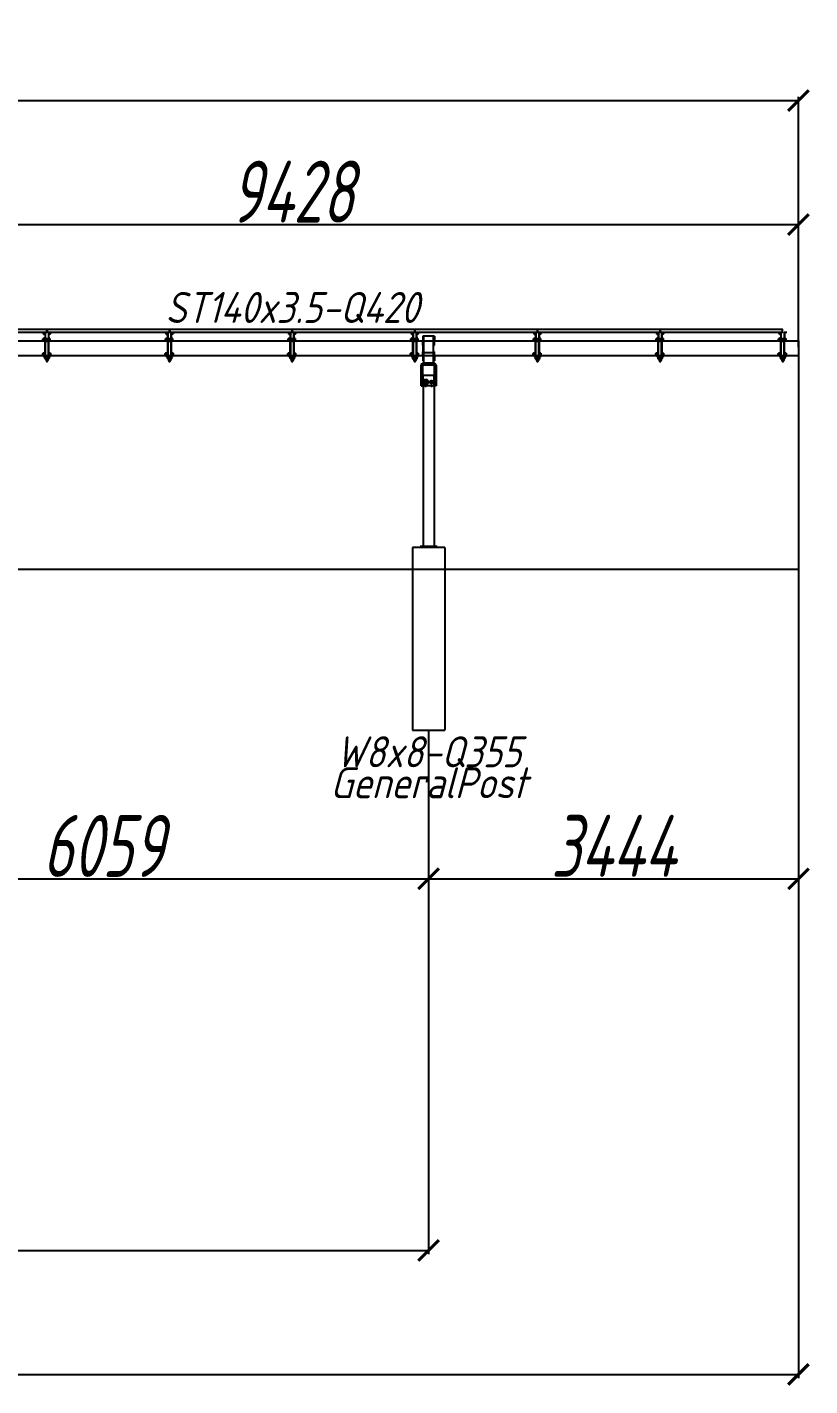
# Model space of a CAD drawing. Header units: millimetres. Extents: x -962 to 79815, y -55582 to 115780.
# Drawn here: x 58300 to 65589, y 96503 to 109156 of the extents above; entities that cross this region are included whole.
import ezdxf
from ezdxf.enums import TextEntityAlignment as Align

# ---------------------------------------------------------------- set-up
doc = ezdxf.new("R2010")
doc.units = ezdxf.units.MM
doc.linetypes.add('HIDDEN', pattern=[9.525, 6.35, -3.175])
doc.layers.add('01-Dimension', color=4, linetype='Continuous')
doc.layers.add('03-Text', color=3, linetype='Continuous')
doc.styles.add('GreenexSolar', font='gbeitc.shx', dxfattribs={"width": 0.8, "height": 576.977143})
doc.dimstyles.new('GreenexSolar', dxfattribs={"dimtxt": 3, "dimasz": 1, "dimexe": 0.18, "dimexo": 0.0625, "dimgap": 0.09, "dimtad": 1, "dimtih": 1, "dimtoh": 1, "dimdec": 0, "dimzin": 0, "dimdsep": 46, "dimtxsty": 'GreenexSolar', "dimblk": 'ARCHTICK', "dimcen": 0.09, "dimclrd": 4, "dimclre": 4, "dimclrt": 3, "dimadec": 0, "dimazin": 0, "dimtfac": 1, "dimtdec": 4, "dimtofl": 0, "dimtmove": 0, "dimatfit": 3, "dimfxl": 1, "dimtolj": 1, "dimtzin": 0, "dimarcsym": 0})

# ---------------------------------------------------------------- blocks, each defined once
blk = doc.blocks.new('*U323')
at = {"color": 7, "linetype": 'Continuous', "lineweight": 25}
for p, q in [((-39, 150), (-39, 148)), ((-16, 150), (-39, 150)), ((-16, 148), (-39, 148)), ((-35, 147), (-35, 148)), ((-19, 147), (-35, 147)), ((-35, 144), (-35, 139)), ((-35, 144), (-34, 144)), ((-34, 139), (-35, 139)), ((-34, 145), (-34, 147)), ((-34, 144), (-34, 145)), ((-34, 145), (-29, 145)), ((-34, 138), (-34, 138)), ((-21, 138), (-34, 138)), ((-31, 135), (-31, 138)), ((-31, 134), (-31, 135)), ((-23, 135), (-31, 135)), ((-31, 134), (-24, 134)), ((-30, 144), (-30, 139)), ((-27, 145), (-29, 145)), ((-27, 145), (-21, 145)), ((-23, 135), (-24, 134)), ((-23, 144), (-23, 139)), ((-23, 138), (-23, 135)), ((-21, 147), (-21, 145)), ((-21, 145), (-21, 144)), ((-21, 138), (-21, 138)), ((-20, 144), (-20, 139)), ((-19, 148), (-19, 147)), ((-16, 148), (-16, 150)), ((-15, 72), (-15, 148)), ((-13, 148), (-15, 148)), ((-13, 72), (-13, 148)), ((15, 148), (13, 148)), ((13, 148), (13, 72)), ((15, 148), (15, 72)), ((16, 150), (16, 148)), ((39, 150), (16, 150)), ((39, 148), (16, 148)), ((19, 148), (19, 147)), ((19, 147), (35, 147)), ((20, 144), (20, 139)), ((21, 147), (21, 145)), ((21, 145), (21, 144)), ((27, 145), (21, 145)), ((21, 138), (21, 138)), ((21, 138), (34, 138)), ((23, 144), (23, 139)), ((23, 138), (23, 135)), ((23, 135), (24, 134)), ((23, 135), (31, 135)), ((31, 134), (24, 134)), ((27, 145), (29, 145)), ((34, 145), (29, 145)), ((30, 144), (30, 139)), ((31, 135), (31, 138)), ((31, 134), (31, 135)), ((34, 145), (34, 147)), ((34, 144), (34, 145)), ((35, 144), (34, 144)), ((34, 139), (35, 139)), ((34, 138), (34, 138)), ((35, 147), (35, 148)), ((35, 144), (35, 139)), ((39, 148), (39, 150)), ((-34, 91), (-38, 91)), ((-38, 91), (-38, 90)), ((-38, 91), (-38, 79)), ((-38, 80), (-38, 90)), ((-38, 80), (-38, 79)), ((-38, 79), (-34, 79)), ((-34, 94), (-34, 94)), ((-34, 94), (-34, 78)), ((-34, 78), (-34, 76)), ((-34, 76), (-34, 76)), ((-24, 94), (-33, 94)), ((-24, 85), (-33, 85)), ((-24, 76), (-33, 76)), ((-23, 94), (-24, 94)), ((-24, 76), (-23, 76)), ((-20, 95), (-23, 95)), ((-23, 75), (-23, 95)), ((-23, 75), (-20, 75)), ((-18, 97), (-20, 97)), ((-20, 97), (-20, 97)), ((-20, 73), (-20, 97)), ((-20, 73), (-18, 73)), ((-16, 104), (-18, 104)), ((-18, 96), (-18, 104)), ((-18, 97), (-18, 97)), ((-18, 73), (-18, 97)), ((-16, 96), (-18, 96)), ((-18, 80), (-18, 96)), ((-16, 80), (-18, 80)), ((-18, 70), (-18, 80)), ((-16, 70), (-18, 70)), ((-18, -70), (-18, 70)), ((-16, 96), (-16, 104)), ((-16, 80), (-16, 96)), ((-15, 91), (-16, 91)), ((-16, 70), (-16, 80)), ((-16, 79), (-15, 79)), ((-15, 72), (-13, 72)), ((-14, 65), (-14, 67)), ((14, 67), (-14, 67)), ((-14, -72), (-14, 65)), ((14, 65), (-14, 65)), ((13, 91), (-13, 91)), ((-13, 79), (13, 79)), ((-12, 71), (-12, 70)), ((12, 71), (-12, 71)), ((12, 70), (-12, 70)), ((-11, 74), (-11, 79)), ((-9, 74), (-11, 74)), ((-9, 74), (-9, 79)), ((-9, 74), (-9, 79)), ((-9, 74), (-8, 73)), ((-9, 74), (-9, 74)), ((0, 74), (-9, 74)), ((-9, 73), (-9, 71)), ((-9, 73), (9, 73)), ((-6, 70), (-6, 67)), ((0, 74), (0, 79)), ((9, 74), (0, 74)), ((6, 67), (6, 70)), ((8, 73), (9, 74)), ((9, 79), (9, 74)), ((9, 74), (9, 79)), ((9, 74), (11, 74)), ((9, 74), (9, 74)), ((9, 73), (9, 71)), ((11, 79), (11, 74)), ((12, 70), (12, 71)), ((13, 72), (15, 72)), ((14, 65), (14, 67)), ((14, -72), (14, 65)), ((16, 91), (15, 91)), ((15, 79), (16, 79)), ((16, 104), (18, 104)), ((16, 104), (16, 96)), ((16, 96), (18, 96)), ((16, 96), (16, 80)), ((16, 80), (18, 80)), ((16, 80), (16, 70)), ((16, 70), (18, 70)), ((18, 104), (18, 96)), ((20, 97), (18, 97)), ((18, 96), (18, 80)), ((18, 80), (18, 70)), ((18, 73), (20, 73)), ((18, -70), (18, 70)), ((20, 97), (20, 97)), ((20, 73), (20, 97)), ((21, 94), (20, 93)), ((20, 77), (21, 76)), ((21, 85), (21, 94)), ((21, 94), (27, 94)), ((21, 85), (27, 85)), ((21, 76), (21, 85)), ((21, 76), (27, 76)), ((27, 94), (28, 89)), ((28, 89), (27, 85)), ((27, 85), (28, 80)), ((28, 80), (27, 76)), ((28, 94), (28, 89)), ((28, 89), (28, 80)), ((28, 80), (28, 76)), ((-37, -47), (-40, -47)), ((-40, -47), (-40, -48)), ((-40, -47), (-40, -59)), ((-40, -58), (-40, -48)), ((-40, -58), (-40, -59)), ((-40, -59), (-37, -59)), ((-36, -44), (-37, -44)), ((-37, -44), (-37, -53)), ((-37, -53), (-37, -62)), ((-37, -62), (-36, -62)), ((-36, -44), (-35, -44)), ((-36, -62), (-36, -62)), ((-27, -44), (-35, -44)), ((-27, -44), (-35, -44)), ((-27, -53), (-35, -53)), ((-27, -62), (-35, -62)), ((-34, -70), (-34, -73)), ((-34, -70), (-24, -70)), ((-34, -73), (-24, -73)), ((-27, -44), (-26, -44)), ((-23, -43), (-26, -43)), ((-26, -63), (-26, -43)), ((-26, -44), (-26, -44)), ((-26, -62), (-26, -62)), ((-26, -62), (-26, -62)), ((-26, -63), (-23, -63)), ((-24, -73), (-24, -70)), ((-22, -41), (-23, -41)), ((-23, -65), (-23, -41)), ((-23, -65), (-22, -65)), ((-22, -40), (-22, -35)), ((-22, -35), (-19, -35)), ((-19, -40), (-22, -40)), ((-22, -40), (-22, -90)), ((-22, -90), (-19, -90)), ((-19, -35), (-19, -40)), ((-19, -40), (-19, -90)), ((-18, -47), (-19, -47)), ((-19, -59), (-18, -59)), ((-17, -92), (-17, -95)), ((-17, -92), (17, -92)), ((-17, -95), (17, -95)), ((14, -72), (-14, -72)), ((-12, -97), (-12, -100)), ((12, -97), (-12, -97)), ((12, -100), (-12, -100)), ((-10, -100), (-10, -103)), ((10, -103), (-10, -103)), ((-9, -103), (-9, -103)), ((-9, -103), (-9, -103)), ((-9, -104), (-9, -112)), ((-9, -104), (-9, -112)), ((-9, -113), (-9, -114)), ((-9, -113), (-9, -113)), ((-9, -114), (0, -114)), ((-6, -72), (-6, -92)), ((-6, -95), (-6, -97)), ((-6, -114), (-6, -121)), ((-6, -121), (-5, -122)), ((-6, -121), (6, -121)), ((5, -122), (-5, -122)), ((0, -104), (0, -112)), ((0, -114), (9, -114)), ((5, -122), (6, -121)), ((6, -92), (6, -72)), ((6, -97), (6, -95)), ((6, -121), (6, -114)), ((9, -103), (9, -103)), ((9, -103), (9, -103)), ((9, -104), (9, -112)), ((9, -104), (9, -104)), ((9, -104), (9, -112)), ((9, -112), (9, -113)), ((9, -114), (9, -113)), ((9, -113), (9, -113)), ((10, -103), (10, -100)), ((12, -100), (12, -97)), ((17, -95), (17, -92)), ((19, -47), (18, -47)), ((18, -59), (19, -59)), ((19, -40), (19, -35)), ((19, -35), (22, -35)), ((22, -40), (19, -40)), ((19, -90), (19, -40)), ((19, -90), (22, -90)), ((22, -35), (22, -40)), ((22, -90), (22, -40)), ((24, -41), (22, -41)), ((22, -65), (24, -65)), ((24, -65), (24, -41)), ((25, -44), (24, -45)), ((24, -61), (25, -62)), ((24, -73), (24, -70)), ((24, -70), (34, -70)), ((24, -73), (34, -73)), ((25, -44), (31, -44)), ((25, -53), (25, -44)), ((25, -44), (31, -44)), ((25, -44), (25, -44)), ((25, -53), (31, -53)), ((25, -62), (25, -53)), ((25, -62), (31, -62)), ((31, -44), (32, -49)), ((32, -44), (31, -44)), ((31, -44), (32, -44)), ((32, -49), (31, -53)), ((31, -62), (32, -62)), ((32, -44), (32, -49)), ((32, -44), (32, -44)), ((32, -49), (32, -58)), ((32, -58), (32, -62)), ((34, -70), (34, -73))]:
    blk.add_line(p, q, dxfattribs=at)
at = {"color": 7, "linetype": 'Continuous', "lineweight": 25, "flags": 128}
for points in [[(-27, 147), (-28, 146), (-28, 145), (-29, 145)], [(-27, 145), (-27, 145), (-27, 146), (-26, 147)], [(27, 145), (27, 145), (27, 146), (26, 147)], [(27, 147), (28, 146), (28, 145), (29, 145)]]:
    blk.add_lwpolyline(points, dxfattribs=at)
at = {"color": 7, "linetype": 'Continuous', "lineweight": 25}
for centre, radius, start, end in [((-16, 148), 2.5, 0, 90), ((-16, 148), 1, 0, 90), ((16, 148), 2.5, 90, 180), ((16, 148), 1, 90, 180), ((-12, 72), 2.5, 180, 270), ((-12, 72), 1, 180, 270), ((-9, 74), 2.5, 180, 270), ((-9, 74), 0.5, 180, 270), ((9, 74), 2.5, 270, 0), ((9, 74), 0.5, 270, 0), ((12, 72), 1, 270, 0), ((12, 72), 2.5, 270, 0), ((-24, -75), 5, 66.4218, 90), ((-24, -75), 2, 0, 90), ((-17, -90), 5, 180, 270), ((-17, -90), 2, 180, 270), ((17, -90), 2, 270, 0), ((17, -90), 5, 270, 0), ((24, -75), 5, 90, 113.5782), ((24, -75), 2, 90, 180)]:
    blk.add_arc(centre, radius, start, end, dxfattribs=at)
for centre, major_axis, ratio, start_param, end_param in [((-14, 70), (0, 4.87), 0.780501, 1.570796, 3.141593), ((-14, 70), (0, 3.09), 0.646833, 1.570796, 3.141593), ((14, 70), (0, 3.09), 0.646833, 3.141593, 4.712389), ((14, 70), (0, 4.87), 0.780501, 3.141593, 4.712389), ((-14, -70), (3.8, 0), 0.692855, 3.141593, 4.712389), ((14, -70), (3.8, 0), 0.692855, 4.712389, 6.283185)]:
    blk.add_ellipse(centre, major_axis=major_axis, ratio=ratio, start_param=start_param, end_param=end_param, dxfattribs=at)
for points, knots in [([(-30, 144), (-30, 144), (-31, 145), (-33, 145), (-34, 144), (-35, 144)], [0, 0, 0, 0, 0.264964, 0.53545, 1, 1, 1, 1]), ([(-35, 139), (-34, 139), (-34, 138), (-32, 138), (-31, 139), (-30, 139)], [0, 0, 0, 0, 0.264802, 0.535451, 1, 1, 1, 1]), ([(-23, 144), (-23, 144), (-24, 145), (-27, 145), (-29, 144), (-30, 144)], [0, 0, 0, 0, 0.1319, 0.636262, 1, 1, 1, 1]), ([(-30, 139), (-29, 139), (-27, 138), (-24, 138), (-23, 139), (-23, 139)], [0, 0, 0, 0, 0.363738, 0.8681, 1, 1, 1, 1]), ([(-20, 144), (-20, 144), (-21, 145), (-22, 145), (-22, 144), (-23, 144)], [0, 0, 0, 0, 0.264872, 0.535502, 1, 1, 1, 1]), ([(-23, 139), (-22, 139), (-22, 138), (-21, 138), (-21, 139), (-20, 139)], [0, 0, 0, 0, 0.264872, 0.535487, 1, 1, 1, 1]), ([(20, 144), (20, 144), (21, 145), (22, 145), (22, 144), (23, 144)], [0, 0, 0, 0, 0.264872, 0.535502, 1, 1, 1, 1]), ([(23, 139), (22, 139), (22, 138), (21, 138), (21, 139), (20, 139)], [0, 0, 0, 0, 0.264872, 0.535487, 1, 1, 1, 1]), ([(23, 144), (23, 144), (24, 145), (27, 145), (29, 144), (30, 144)], [0, 0, 0, 0, 0.1319, 0.636262, 1, 1, 1, 1]), ([(30, 139), (29, 139), (27, 138), (24, 138), (23, 139), (23, 139)], [0, 0, 0, 0, 0.363738, 0.8681, 1, 1, 1, 1]), ([(30, 144), (30, 144), (31, 145), (33, 145), (34, 144), (35, 144)], [0, 0, 0, 0, 0.264964, 0.53545, 1, 1, 1, 1]), ([(35, 139), (34, 139), (34, 138), (32, 138), (31, 139), (30, 139)], [0, 0, 0, 0, 0.264802, 0.535451, 1, 1, 1, 1]), ([(-33, 85), (-33, 85), (-34, 87), (-34, 88), (-34, 91), (-33, 93), (-33, 94)], [0, 0, 0, 0, 0.131004, 0.38054, 0.636178, 1, 1, 1, 1]), ([(-33, 94), (-33, 94), (-34, 94), (-34, 94), (-34, 94)], [0, 0, 0, 0, 0.529255, 1, 1, 1, 1]), ([(-33, 76), (-33, 77), (-34, 78), (-34, 81), (-34, 83), (-33, 84), (-33, 85)], [0, 0, 0, 0, 0.264605, 0.534949, 0.765344, 1, 1, 1, 1]), ([(-34, 76), (-34, 76), (-34, 76), (-34, 76), (-33, 76), (-33, 76)], [0, 0, 0, 0, 0.069976, 0.530727, 1, 1, 1, 1]), ([(-24, 94), (-24, 93), (-24, 91), (-24, 88), (-24, 87), (-24, 85), (-24, 85)], [0, 0, 0, 0, 0.363821, 0.613049, 0.868997, 1, 1, 1, 1]), ([(-24, 94), (-24, 94), (-24, 94), (-24, 94), (-24, 94), (-24, 94)], [0, 0, 0, 0, 0.069976, 0.530727, 1, 1, 1, 1]), ([(-24, 85), (-24, 84), (-24, 83), (-24, 80), (-24, 78), (-24, 77), (-24, 76)], [0, 0, 0, 0, 0.264605, 0.534949, 0.765344, 1, 1, 1, 1]), ([(-24, 76), (-24, 76), (-24, 76), (-24, 76), (-24, 76)], [0, 0, 0, 0, 0.5292553, 1, 1, 1, 1]), ([(28, 94), (28, 94), (28, 94), (27, 94), (27, 94)], [0, 0, 0, 0, 0.746933, 1, 1, 1, 1]), ([(27, 76), (27, 76), (28, 76), (28, 76), (28, 76)], [0, 0, 0, 0, 0.253067, 1, 1, 1, 1]), ([(-35, -53), (-36, -52), (-36, -51), (-36, -48), (-36, -46), (-36, -45), (-35, -44)], [0, 0, 0, 0, 0.264605, 0.534949, 0.765344, 1, 1, 1, 1]), ([(-35, -44), (-36, -44), (-36, -44), (-36, -44), (-36, -44), (-36, -44)], [0, 0, 0, 0, 0.2511123, 0.7294317, 1, 1, 1, 1]), ([(-35, -62), (-36, -61), (-36, -60), (-36, -57), (-36, -55), (-36, -54), (-35, -53)], [0, 0, 0, 0, 0.264605, 0.534949, 0.765344, 1, 1, 1, 1]), ([(-36, -62), (-36, -62), (-36, -62), (-36, -62), (-36, -62), (-35, -62)], [0, 0, 0, 0, 0.19146, 0.726267, 1, 1, 1, 1]), ([(-27, -44), (-26, -45), (-26, -47), (-26, -49), (-26, -51), (-27, -53), (-27, -53)], [0, 0, 0, 0, 0.264605, 0.534949, 0.765344, 1, 1, 1, 1]), ([(-26, -44), (-26, -44), (-26, -44), (-26, -44), (-27, -44), (-27, -44)], [0, 0, 0, 0, 0.258252, 0.74888, 1, 1, 1, 1]), ([(-27, -53), (-26, -54), (-26, -56), (-26, -58), (-26, -60), (-27, -61), (-27, -62)], [0, 0, 0, 0, 0.264605, 0.534949, 0.765344, 1, 1, 1, 1]), ([(-27, -62), (-27, -62), (-26, -62), (-26, -62), (-26, -62), (-26, -62)], [0, 0, 0, 0, 0.273726, 0.795121, 1, 1, 1, 1]), ([(-9, -104), (-8, -103), (-7, -103), (-4, -103), (-2, -103), (-1, -104), (0, -104)], [0, 0, 0, 0, 0.264605, 0.534949, 0.765344, 1, 1, 1, 1]), ([(-9, -103), (-9, -103), (-9, -103), (-9, -103), (-9, -104), (-9, -104)], [0, 0, 0, 0, 0.226291, 0.738059, 1, 1, 1, 1]), ([(-9, -104), (-9, -103), (-9, -103), (-9, -103), (-9, -103)], [0, 0, 0, 0, 0.578358, 1, 1, 1, 1]), ([(0, -112), (-1, -113), (-2, -113), (-5, -113), (-7, -113), (-8, -113), (-9, -112)], [0, 0, 0, 0, 0.264605, 0.534949, 0.765344, 1, 1, 1, 1]), ([(-9, -112), (-9, -113), (-9, -113), (-9, -113), (-9, -113), (-9, -113)], [0, 0, 0, 0, 0.261933, 0.760864, 1, 1, 1, 1]), ([(-9, -113), (-9, -113), (-9, -113), (-9, -113), (-9, -112)], [0, 0, 0, 0, 0.487354, 1, 1, 1, 1]), ([(0, -104), (1, -103), (2, -103), (5, -103), (7, -103), (8, -104), (9, -104)], [0, 0, 0, 0, 0.264605, 0.534949, 0.765344, 1, 1, 1, 1]), ([(9, -112), (8, -113), (7, -113), (4, -113), (2, -113), (1, -113), (0, -112)], [0, 0, 0, 0, 0.264605, 0.534949, 0.765344, 1, 1, 1, 1]), ([(9, -104), (9, -104), (9, -103), (9, -103), (9, -103), (9, -103)], [0, 0, 0, 0, 0.261933, 0.760864, 1, 1, 1, 1]), ([(9, -104), (9, -103), (9, -103), (9, -103), (9, -103)], [0, 0, 0, 0, 0.578358, 1, 1, 1, 1]), ([(9, -113), (9, -113), (9, -113), (9, -113), (9, -113), (9, -112)], [0, 0, 0, 0, 0.226291, 0.738059, 1, 1, 1, 1]), ([(9, -113), (9, -113), (9, -113), (9, -113), (9, -112)], [0, 0, 0, 0, 0.487354, 1, 1, 1, 1]), ([(31, -53), (32, -54), (32, -55), (32, -57), (32, -58)], [0, 0, 0, 0, 0.2530667, 1, 1, 1, 1]), ([(32, -58), (32, -59), (32, -61), (31, -62), (31, -62)], [0, 0, 0, 0, 0.973005, 1, 1, 1, 1])]:
    blk.add_open_spline(points, degree=3, knots=knots, dxfattribs=at)
blk = doc.blocks.new('*U324')
at = {"color": 7, "linetype": 'Continuous', "lineweight": 25}
for p, q in [((-39, 150), (-39, 148)), ((-16, 150), (-39, 150)), ((-16, 148), (-39, 148)), ((-35, 147), (-35, 148)), ((-19, 147), (-35, 147)), ((-35, 144), (-35, 139)), ((-35, 144), (-34, 144)), ((-34, 139), (-35, 139)), ((-34, 145), (-34, 147)), ((-34, 144), (-34, 145)), ((-34, 145), (-29, 145)), ((-34, 138), (-34, 138)), ((-21, 138), (-34, 138)), ((-31, 135), (-31, 138)), ((-31, 134), (-31, 135)), ((-23, 135), (-31, 135)), ((-31, 134), (-24, 134)), ((-30, 144), (-30, 139)), ((-27, 145), (-29, 145)), ((-27, 145), (-21, 145)), ((-23, 135), (-24, 134)), ((-23, 144), (-23, 139)), ((-23, 138), (-23, 135)), ((-21, 147), (-21, 145)), ((-21, 145), (-21, 144)), ((-21, 138), (-21, 138)), ((-20, 144), (-20, 139)), ((-19, 148), (-19, 147)), ((-16, 148), (-16, 150)), ((-15, 72), (-15, 148)), ((-13, 148), (-15, 148)), ((-13, 72), (-13, 148)), ((15, 148), (13, 148)), ((13, 148), (13, 72)), ((15, 148), (15, 72)), ((16, 150), (16, 148)), ((39, 150), (16, 150)), ((39, 148), (16, 148)), ((39, 148), (39, 150)), ((-34, 91), (-38, 91)), ((-38, 91), (-38, 90)), ((-38, 91), (-38, 79)), ((-38, 80), (-38, 90)), ((-38, 80), (-38, 79)), ((-38, 79), (-34, 79)), ((-34, 94), (-34, 94)), ((-34, 94), (-34, 78)), ((-34, 78), (-34, 76)), ((-34, 76), (-34, 76)), ((-24, 94), (-33, 94)), ((-24, 85), (-33, 85)), ((-24, 76), (-33, 76)), ((-23, 94), (-24, 94)), ((-24, 76), (-23, 76)), ((-20, 95), (-23, 95)), ((-23, 75), (-23, 95)), ((-23, 75), (-20, 75)), ((-18, 97), (-20, 97)), ((-20, 97), (-20, 97)), ((-20, 73), (-20, 97)), ((-20, 73), (-18, 73)), ((-16, 104), (-18, 104)), ((-18, 96), (-18, 104)), ((-18, 97), (-18, 97)), ((-18, 73), (-18, 97)), ((-16, 96), (-18, 96)), ((-18, 80), (-18, 96)), ((-16, 80), (-18, 80)), ((-18, 70), (-18, 80)), ((-16, 70), (-18, 70)), ((-18, -70), (-18, 70)), ((-16, 96), (-16, 104)), ((-16, 80), (-16, 96)), ((-15, 91), (-16, 91)), ((-16, 70), (-16, 80)), ((-16, 79), (-15, 79)), ((-15, 72), (-13, 72)), ((-14, 65), (-14, 67)), ((14, 67), (-14, 67)), ((-14, -72), (-14, 65)), ((14, 65), (-14, 65)), ((13, 91), (-13, 91)), ((-13, 79), (13, 79)), ((-12, 71), (-12, 70)), ((12, 71), (-12, 71)), ((12, 70), (-12, 70)), ((-11, 74), (-11, 79)), ((-9, 74), (-11, 74)), ((-9, 74), (-9, 79)), ((-9, 74), (-9, 79)), ((-9, 74), (-8, 73)), ((-9, 74), (-9, 74)), ((0, 74), (-9, 74)), ((-9, 73), (-9, 71)), ((-9, 73), (9, 73)), ((-6, 70), (-6, 67)), ((0, 74), (0, 79)), ((9, 74), (0, 74)), ((6, 67), (6, 70)), ((8, 73), (9, 74)), ((9, 79), (9, 74)), ((9, 74), (9, 79)), ((9, 74), (11, 74)), ((9, 74), (9, 74)), ((9, 73), (9, 71)), ((11, 79), (11, 74)), ((12, 70), (12, 71)), ((13, 72), (15, 72)), ((14, 65), (14, 67)), ((14, -72), (14, 65)), ((16, 91), (15, 91)), ((15, 79), (16, 79)), ((16, 104), (18, 104)), ((16, 104), (16, 96)), ((16, 96), (18, 96)), ((16, 96), (16, 80)), ((16, 80), (18, 80)), ((16, 80), (16, 70)), ((16, 70), (18, 70)), ((18, 104), (18, 96)), ((20, 97), (18, 97)), ((18, 96), (18, 80)), ((18, 80), (18, 70)), ((18, 73), (20, 73)), ((18, -70), (18, 70)), ((20, 97), (20, 97)), ((20, 73), (20, 97)), ((21, 94), (20, 93)), ((20, 77), (21, 76)), ((21, 85), (21, 94)), ((21, 94), (27, 94)), ((21, 85), (27, 85)), ((21, 76), (21, 85)), ((21, 76), (27, 76)), ((27, 94), (28, 89)), ((28, 89), (27, 85)), ((27, 85), (28, 80)), ((28, 80), (27, 76)), ((28, 94), (28, 89)), ((28, 89), (28, 80)), ((28, 80), (28, 76)), ((-40, -47), (-41, -48)), ((-41, -58), (-41, -48)), ((-41, -58), (-40, -59)), ((-37, -47), (-40, -47)), ((-40, -47), (-40, -59)), ((-40, -59), (-37, -59)), ((-36, -44), (-37, -44)), ((-37, -44), (-37, -53)), ((-37, -53), (-37, -62)), ((-37, -62), (-36, -62)), ((-36, -44), (-35, -44)), ((-36, -62), (-36, -62)), ((-27, -44), (-35, -44)), ((-27, -44), (-35, -44)), ((-27, -53), (-35, -53)), ((-27, -62), (-35, -62)), ((-34, -70), (-34, -73)), ((-34, -70), (-24, -70)), ((-34, -73), (-24, -73)), ((-27, -44), (-26, -44)), ((-23, -43), (-26, -43)), ((-26, -63), (-26, -43)), ((-26, -44), (-26, -44)), ((-26, -62), (-26, -62)), ((-26, -62), (-26, -62)), ((-26, -63), (-23, -63)), ((-24, -73), (-24, -70)), ((-22, -41), (-23, -41)), ((-23, -65), (-23, -41)), ((-23, -65), (-22, -65)), ((-22, -40), (-22, -35)), ((-22, -35), (-19, -35)), ((-19, -40), (-22, -40)), ((-22, -40), (-22, -90)), ((-22, -90), (-19, -90)), ((-19, -35), (-19, -40)), ((-19, -40), (-19, -90)), ((-18, -47), (-19, -47)), ((-19, -59), (-18, -59)), ((-17, -92), (-17, -95)), ((-17, -92), (17, -92)), ((-17, -95), (17, -95)), ((14, -72), (-14, -72)), ((-12, -97), (-12, -100)), ((12, -97), (-12, -97)), ((12, -100), (-12, -100)), ((-10, -100), (-10, -103)), ((10, -103), (-10, -103)), ((-9, -103), (-9, -103)), ((-9, -103), (-9, -103)), ((-9, -104), (-9, -112)), ((-9, -104), (-9, -112)), ((-9, -113), (-9, -114)), ((-9, -113), (-9, -113)), ((-9, -114), (0, -114)), ((-6, -72), (-6, -92)), ((-6, -95), (-6, -97)), ((-6, -114), (-6, -121)), ((-6, -121), (-5, -122)), ((-6, -121), (6, -121)), ((5, -122), (-5, -122)), ((0, -104), (0, -112)), ((0, -114), (9, -114)), ((5, -122), (6, -121)), ((6, -92), (6, -72)), ((6, -97), (6, -95)), ((6, -121), (6, -114)), ((9, -103), (9, -103)), ((9, -103), (9, -103)), ((9, -104), (9, -112)), ((9, -104), (9, -104)), ((9, -104), (9, -112)), ((9, -112), (9, -113)), ((9, -114), (9, -113)), ((9, -113), (9, -113)), ((10, -103), (10, -100)), ((12, -100), (12, -97)), ((17, -95), (17, -92)), ((19, -47), (18, -47)), ((18, -59), (19, -59)), ((19, -40), (19, -35)), ((19, -35), (22, -35)), ((22, -40), (19, -40)), ((19, -90), (19, -40)), ((19, -90), (22, -90)), ((22, -35), (22, -40)), ((22, -90), (22, -40)), ((24, -41), (22, -41)), ((22, -65), (24, -65)), ((24, -65), (24, -41)), ((25, -44), (24, -45)), ((24, -61), (25, -62)), ((24, -73), (24, -70)), ((24, -70), (34, -70)), ((24, -73), (34, -73)), ((25, -44), (31, -44)), ((25, -53), (25, -44)), ((25, -44), (31, -44)), ((25, -44), (25, -44)), ((25, -53), (31, -53)), ((25, -62), (25, -53)), ((25, -62), (31, -62)), ((31, -44), (32, -49)), ((32, -44), (31, -44)), ((31, -44), (32, -44)), ((32, -49), (31, -53)), ((31, -62), (32, -62)), ((32, -44), (32, -49)), ((32, -44), (32, -44)), ((32, -49), (32, -58)), ((32, -58), (32, -62)), ((34, -70), (34, -73))]:
    blk.add_line(p, q, dxfattribs=at)
at = {"color": 7, "linetype": 'Continuous', "lineweight": 25, "flags": 128}
for points in [[(-27, 147), (-28, 146), (-28, 145), (-29, 145)], [(-27, 145), (-27, 145), (-27, 146), (-26, 147)]]:
    blk.add_lwpolyline(points, dxfattribs=at)
at = {"color": 7, "linetype": 'Continuous', "lineweight": 25}
for centre, radius, start, end in [((-16, 148), 2.5, 0, 90), ((-16, 148), 1, 0, 90), ((16, 148), 2.5, 90, 180), ((16, 148), 1, 90, 180), ((-12, 72), 2.5, 180, 270), ((-12, 72), 1, 180, 270), ((-9, 74), 2.5, 180, 270), ((-9, 74), 0.5, 180, 270), ((9, 74), 2.5, 270, 0), ((9, 74), 0.5, 270, 0), ((12, 72), 1, 270, 0), ((12, 72), 2.5, 270, 0), ((-24, -75), 5, 66.4218, 90), ((-24, -75), 2, 0, 90), ((-17, -90), 5, 180, 270), ((-17, -90), 2, 180, 270), ((17, -90), 2, 270, 0), ((17, -90), 5, 270, 0), ((24, -75), 5, 90, 113.5782), ((24, -75), 2, 90, 180)]:
    blk.add_arc(centre, radius, start, end, dxfattribs=at)
for centre, major_axis, ratio, start_param, end_param in [((-14, 70), (0, 4.87), 0.780501, 1.570796, 3.141593), ((-14, 70), (0, 3.09), 0.646833, 1.570796, 3.141593), ((14, 70), (0, 3.09), 0.646833, 3.141593, 4.712389), ((14, 70), (0, 4.87), 0.780501, 3.141593, 4.712389), ((-14, -70), (3.8, 0), 0.692855, 3.141593, 4.712389), ((14, -70), (3.8, 0), 0.692855, 4.712389, 6.283185)]:
    blk.add_ellipse(centre, major_axis=major_axis, ratio=ratio, start_param=start_param, end_param=end_param, dxfattribs=at)
for points, knots in [([(-30, 144), (-30, 144), (-31, 145), (-33, 145), (-34, 144), (-35, 144)], [0, 0, 0, 0, 0.264964, 0.53545, 1, 1, 1, 1]), ([(-35, 139), (-34, 139), (-34, 138), (-32, 138), (-31, 139), (-30, 139)], [0, 0, 0, 0, 0.264802, 0.535451, 1, 1, 1, 1]), ([(-23, 144), (-23, 144), (-24, 145), (-27, 145), (-29, 144), (-30, 144)], [0, 0, 0, 0, 0.1319, 0.636262, 1, 1, 1, 1]), ([(-30, 139), (-29, 139), (-27, 138), (-24, 138), (-23, 139), (-23, 139)], [0, 0, 0, 0, 0.363738, 0.8681, 1, 1, 1, 1]), ([(-20, 144), (-20, 144), (-21, 145), (-22, 145), (-22, 144), (-23, 144)], [0, 0, 0, 0, 0.264872, 0.535502, 1, 1, 1, 1]), ([(-23, 139), (-22, 139), (-22, 138), (-21, 138), (-21, 139), (-20, 139)], [0, 0, 0, 0, 0.264872, 0.535487, 1, 1, 1, 1]), ([(-33, 85), (-33, 85), (-34, 87), (-34, 88), (-34, 91), (-33, 93), (-33, 94)], [0, 0, 0, 0, 0.131004, 0.38054, 0.636178, 1, 1, 1, 1]), ([(-33, 94), (-33, 94), (-34, 94), (-34, 94), (-34, 94)], [0, 0, 0, 0, 0.529255, 1, 1, 1, 1]), ([(-33, 76), (-33, 77), (-34, 78), (-34, 81), (-34, 83), (-33, 84), (-33, 85)], [0, 0, 0, 0, 0.264605, 0.534949, 0.765344, 1, 1, 1, 1]), ([(-34, 76), (-34, 76), (-34, 76), (-34, 76), (-33, 76), (-33, 76)], [0, 0, 0, 0, 0.069976, 0.530727, 1, 1, 1, 1]), ([(-24, 94), (-24, 93), (-24, 91), (-24, 88), (-24, 87), (-24, 85), (-24, 85)], [0, 0, 0, 0, 0.363821, 0.613049, 0.868997, 1, 1, 1, 1]), ([(-24, 94), (-24, 94), (-24, 94), (-24, 94), (-24, 94), (-24, 94)], [0, 0, 0, 0, 0.069976, 0.530727, 1, 1, 1, 1]), ([(-24, 85), (-24, 84), (-24, 83), (-24, 80), (-24, 78), (-24, 77), (-24, 76)], [0, 0, 0, 0, 0.264605, 0.534949, 0.765344, 1, 1, 1, 1]), ([(-24, 76), (-24, 76), (-24, 76), (-24, 76), (-24, 76)], [0, 0, 0, 0, 0.5292553, 1, 1, 1, 1]), ([(28, 94), (28, 94), (28, 94), (27, 94), (27, 94)], [0, 0, 0, 0, 0.746933, 1, 1, 1, 1]), ([(27, 76), (27, 76), (28, 76), (28, 76), (28, 76)], [0, 0, 0, 0, 0.253067, 1, 1, 1, 1]), ([(-35, -53), (-36, -52), (-36, -51), (-36, -48), (-36, -46), (-36, -45), (-35, -44)], [0, 0, 0, 0, 0.264605, 0.534949, 0.765344, 1, 1, 1, 1]), ([(-35, -44), (-36, -44), (-36, -44), (-36, -44), (-36, -44), (-36, -44)], [0, 0, 0, 0, 0.2511123, 0.7294317, 1, 1, 1, 1]), ([(-35, -62), (-36, -61), (-36, -60), (-36, -57), (-36, -55), (-36, -54), (-35, -53)], [0, 0, 0, 0, 0.264605, 0.534949, 0.765344, 1, 1, 1, 1]), ([(-36, -62), (-36, -62), (-36, -62), (-36, -62), (-36, -62), (-35, -62)], [0, 0, 0, 0, 0.19146, 0.726267, 1, 1, 1, 1]), ([(-27, -44), (-26, -45), (-26, -47), (-26, -49), (-26, -51), (-27, -53), (-27, -53)], [0, 0, 0, 0, 0.264605, 0.534949, 0.765344, 1, 1, 1, 1]), ([(-26, -44), (-26, -44), (-26, -44), (-26, -44), (-27, -44), (-27, -44)], [0, 0, 0, 0, 0.258252, 0.74888, 1, 1, 1, 1]), ([(-27, -53), (-26, -54), (-26, -56), (-26, -58), (-26, -60), (-27, -61), (-27, -62)], [0, 0, 0, 0, 0.264605, 0.534949, 0.765344, 1, 1, 1, 1]), ([(-27, -62), (-27, -62), (-26, -62), (-26, -62), (-26, -62), (-26, -62)], [0, 0, 0, 0, 0.273726, 0.795121, 1, 1, 1, 1]), ([(-9, -104), (-8, -103), (-7, -103), (-4, -103), (-2, -103), (-1, -104), (0, -104)], [0, 0, 0, 0, 0.264605, 0.534949, 0.765344, 1, 1, 1, 1]), ([(-9, -103), (-9, -103), (-9, -103), (-9, -103), (-9, -104), (-9, -104)], [0, 0, 0, 0, 0.226291, 0.738059, 1, 1, 1, 1]), ([(-9, -104), (-9, -103), (-9, -103), (-9, -103), (-9, -103)], [0, 0, 0, 0, 0.578358, 1, 1, 1, 1]), ([(0, -112), (-1, -113), (-2, -113), (-5, -113), (-7, -113), (-8, -113), (-9, -112)], [0, 0, 0, 0, 0.264605, 0.534949, 0.765344, 1, 1, 1, 1]), ([(-9, -112), (-9, -113), (-9, -113), (-9, -113), (-9, -113), (-9, -113)], [0, 0, 0, 0, 0.261933, 0.760864, 1, 1, 1, 1]), ([(-9, -113), (-9, -113), (-9, -113), (-9, -113), (-9, -112)], [0, 0, 0, 0, 0.487354, 1, 1, 1, 1]), ([(0, -104), (1, -103), (2, -103), (5, -103), (7, -103), (8, -104), (9, -104)], [0, 0, 0, 0, 0.264605, 0.534949, 0.765344, 1, 1, 1, 1]), ([(9, -112), (8, -113), (7, -113), (4, -113), (2, -113), (1, -113), (0, -112)], [0, 0, 0, 0, 0.264605, 0.534949, 0.765344, 1, 1, 1, 1]), ([(9, -104), (9, -104), (9, -103), (9, -103), (9, -103), (9, -103)], [0, 0, 0, 0, 0.261933, 0.760864, 1, 1, 1, 1]), ([(9, -104), (9, -103), (9, -103), (9, -103), (9, -103)], [0, 0, 0, 0, 0.578358, 1, 1, 1, 1]), ([(9, -113), (9, -113), (9, -113), (9, -113), (9, -113), (9, -112)], [0, 0, 0, 0, 0.226291, 0.738059, 1, 1, 1, 1]), ([(9, -113), (9, -113), (9, -113), (9, -113), (9, -112)], [0, 0, 0, 0, 0.487354, 1, 1, 1, 1]), ([(31, -53), (32, -54), (32, -55), (32, -57), (32, -58)], [0, 0, 0, 0, 0.2530667, 1, 1, 1, 1]), ([(32, -58), (32, -59), (32, -61), (31, -62), (31, -62)], [0, 0, 0, 0, 0.973005, 1, 1, 1, 1])]:
    blk.add_open_spline(points, degree=3, knots=knots, dxfattribs=at)
blk = doc.blocks.new('*U106')
at = {"color": 7, "linetype": 'Continuous', "lineweight": 25}
for p, q in [((-48, 115), (-54, 115)), ((-54, 115), (-54, 65)), ((-48, 65), (-54, 65)), ((-54, 30), (-54, 65)), ((-54, 30), (-45, 30)), ((-48, 115), (-48, 65)), ((-45, 107), (-48, 107)), ((-48, 65), (-48, 49)), ((-48, 49), (-45, 49)), ((45, 115), (-45, 115)), ((-45, -37), (-45, 115)), ((45, -37), (45, 115)), ((48, 107), (45, 107)), ((45, 49), (48, 49)), ((45, 30), (54, 30)), ((54, 115), (48, 115)), ((48, 115), (48, 65)), ((48, 65), (54, 65)), ((48, 49), (48, 65)), ((54, 115), (54, 65)), ((54, 30), (54, 65)), ((-54, -65), (-54, -30)), ((-54, -30), (-45, -30)), ((-54, -65), (-48, -65)), ((-54, -65), (-54, -115)), ((-54, -115), (-48, -115)), ((-45, -49), (-48, -49)), ((-48, -49), (-48, -65)), ((-48, -65), (-48, -115)), ((-48, -107), (-45, -107)), ((-45, -37), (45, -37)), ((-45, -137), (-45, -37)), ((45, -30), (54, -30)), ((45, -137), (45, -37)), ((48, -49), (45, -49)), ((45, -107), (48, -107)), ((48, -65), (48, -49)), ((54, -65), (48, -65)), ((48, -65), (48, -115)), ((48, -115), (54, -115)), ((54, -65), (54, -30)), ((54, -65), (54, -115)), ((-69, -348), (-69, -154)), ((-69, -154), (-61, -154)), ((-60, -151), (-68, -151)), ((-68, -151), (-68, -154)), ((-61, -348), (-61, -154)), ((-55, -154), (-61, -154)), ((-60, -151), (-60, -154)), ((55, -138), (-55, -138)), ((-55, -154), (-55, -138)), ((-55, -348), (-55, -154)), ((55, -154), (-55, -154)), ((-45, -137), (45, -137)), ((-45, -138), (-45, -137)), ((45, -137), (45, -138)), ((55, -154), (55, -138)), ((55, -348), (55, -154)), ((61, -154), (55, -154)), ((60, -151), (68, -151)), ((60, -154), (60, -151)), ((69, -154), (61, -154)), ((61, -154), (61, -348)), ((68, -154), (68, -151)), ((69, -154), (69, -348)), ((-69, -348), (-61, -348)), ((-61, -348), (-55, -348)), ((55, -348), (-55, -348)), ((-51, -348), (-51, -1844)), ((51, -348), (51, -1844)), ((55, -348), (61, -348)), ((69, -348), (61, -348)), ((-150, -3554), (150, -3554))]:
    blk.add_line(p, q, dxfattribs=at)
for p, q in [((-54, 115), (-54, -116)), ((150, -1854), (-150, -1854)), ((-150, -1854), (-150, -3554)), ((80, -1844), (-80, -1844)), ((-80, -1844), (-80, -1854)), ((80, -1854), (80, -1844)), ((150, -1854), (150, -3554))]:
    blk.add_line(p, q)
at = {"linetype": 'HIDDEN'}
for p, q in [((-51, -348), (-51, -253)), ((51, -253), (-51, -253)), ((51, -348), (51, -253))]:
    blk.add_line(p, q, dxfattribs=at)
at = {"color": 7, "linetype": 'Continuous', "lineweight": 25}
for centre, radius in [((-28, -313), 25), ((-28, -313), 11.6), ((-28, -313), 8), ((-28, -313), 7.2), ((28, -313), 15), ((28, -313), 11.6), ((28, -313), 8), ((28, -313), 7.2)]:
    blk.add_circle(centre, radius, dxfattribs=at)
for centre, radius, start, end in [((-55, -151), 13, 90, 180), ((-55, -151), 5, 90, 180), ((55, -151), 13, 0, 90), ((55, -151), 5, 0, 90), ((-28, -313), 12.6, 118.478, 149.5257), ((-28, -343), 8.75, 214.8499, 325.1501), ((-28, -313), 12.6, 57.2746, 87.7186), ((-28, -313), 12.5, 356.2855, 27.1182), ((28, -313), 12.6, 216.7967, 247.2408), ((28, -343), 8.75, 214.8499, 325.1501), ((28, -313), 12.5, 278.0001, 309.0479)]:
    blk.add_arc(centre, radius, start, end, dxfattribs=at)
for points, knots in [([(-31, -299), (-31, -300), (-33, -302), (-36, -304), (-38, -307), (-40, -308), (-41, -309)], [0, 0, 0, 0, 0.264607, 0.534953, 0.765346, 1, 1, 1, 1]), ([(-41, -309), (-40, -310), (-40, -312), (-39, -316), (-38, -319), (-38, -321), (-38, -322)], [0, 0, 0, 0, 0.264607, 0.534953, 0.765346, 1, 1, 1, 1]), ([(-38, -322), (-36, -323), (-33, -324), (-29, -325), (-27, -326), (-25, -326), (-24, -327)], [0, 0, 0, 0, 0.364276, 0.613562, 0.86957, 1, 1, 1, 1]), ([(-17, -304), (-18, -303), (-20, -303), (-22, -302), (-26, -301), (-29, -300), (-31, -299)], [0, 0, 0, 0, 0.13043, 0.380026, 0.635722, 1, 1, 1, 1]), ([(-24, -327), (-24, -326), (-22, -324), (-19, -322), (-17, -319), (-15, -318), (-14, -317)], [0, 0, 0, 0, 0.264607, 0.534953, 0.765346, 1, 1, 1, 1]), ([(-14, -317), (-15, -316), (-15, -314), (-16, -310), (-17, -307), (-17, -305), (-17, -304)], [0, 0, 0, 0, 0.264607, 0.534953, 0.765346, 1, 1, 1, 1]), ([(17, -305), (16, -306), (16, -308), (16, -312), (15, -315), (15, -317), (15, -318)], [0, 0, 0, 0, 0.264607, 0.534953, 0.765346, 1, 1, 1, 1]), ([(15, -318), (15, -319), (17, -320), (19, -321), (22, -324), (24, -326), (26, -327)], [0, 0, 0, 0, 0.1304302, 0.3800258, 0.6357223, 1, 1, 1, 1]), ([(29, -299), (28, -300), (26, -301), (23, -302), (19, -303), (17, -304), (17, -305)], [0, 0, 0, 0, 0.2646075, 0.534953, 0.7653458, 1, 1, 1, 1]), ([(26, -327), (27, -326), (29, -325), (32, -324), (36, -323), (38, -322), (38, -321)], [0, 0, 0, 0, 0.264607, 0.534953, 0.765346, 1, 1, 1, 1]), ([(40, -308), (39, -307), (37, -305), (34, -302), (31, -301), (30, -300), (29, -299)], [0, 0, 0, 0, 0.364276, 0.613562, 0.86957, 1, 1, 1, 1]), ([(38, -321), (39, -320), (39, -318), (39, -314), (40, -311), (40, -309), (40, -308)], [0, 0, 0, 0, 0.264607, 0.534953, 0.765346, 1, 1, 1, 1])]:
    blk.add_open_spline(points, degree=3, knots=knots, dxfattribs=at)
blk = doc.blocks.new('_ArchTick')
at = {"color": 0, "linetype": 'ByBlock', "const_width": 0.15}
blk.add_lwpolyline([(-0.5, -0.5), (0.5, 0.5)], dxfattribs=at)
blk = doc.blocks.new('*D402')
at = {"layer": '01-Dimension', "color": 4, "lineweight": -2, "transparency": 16777216}
for p, q in [((56055, 106176), (56055, 107352)), ((56055, 107318), (65483, 107318)), ((65483, 106176), (65483, 107352))]:
    blk.add_line(p, q, dxfattribs=at)
at = {"layer": 'Defpoints', "color": 0, "transparency": 16777216}
for p in [(65483, 107318), (56055, 106164), (65483, 106164)]:
    blk.add_point(p, dxfattribs=at)
at = {"layer": '01-Dimension', "color": 4, "lineweight": -2, "transparency": 16777216, "xscale": 192.3257142857143, "yscale": 192.3257142857143, "zscale": 192.3257142857143, "rotation": 180}
blk.add_blockref('_ArchTick', (56055, 107318), dxfattribs=at)
at = {"layer": '01-Dimension', "color": 4, "lineweight": -2, "transparency": 16777216, "xscale": 192.3257142857143, "yscale": 192.3257142857143, "zscale": 192.3257142857143}
blk.add_blockref('_ArchTick', (65483, 107318), dxfattribs=at)
at = {"layer": '01-Dimension', "color": 3, "transparency": 16777216, "insert": (60769, 107624), "char_height": 577, "attachment_point": 5, "style": 'GreenexSolar'}
blk.add_mtext('\\A1;9428', dxfattribs=at)
blk = doc.blocks.new('*D403')
at = {"layer": '01-Dimension', "color": 4, "lineweight": -2, "transparency": 16777216}
for p, q in [((4039, 106176), (4039, 108506)), ((4039, 108472), (65483, 108472)), ((65483, 106176), (65483, 108506))]:
    blk.add_line(p, q, dxfattribs=at)
at = {"layer": 'Defpoints', "color": 0, "transparency": 16777216}
for p in [(65483, 108472), (4039, 106164), (65483, 106164)]:
    blk.add_point(p, dxfattribs=at)
at = {"layer": '01-Dimension', "color": 4, "lineweight": -2, "transparency": 16777216, "xscale": 192.3257142857143, "yscale": 192.3257142857143, "zscale": 192.3257142857143, "rotation": 180}
blk.add_blockref('_ArchTick', (4039, 108472), dxfattribs=at)
at = {"layer": '01-Dimension', "color": 4, "lineweight": -2, "transparency": 16777216, "xscale": 192.3257142857143, "yscale": 192.3257142857143, "zscale": 192.3257142857143}
blk.add_blockref('_ArchTick', (65483, 108472), dxfattribs=at)
at = {"layer": '01-Dimension', "color": 3, "transparency": 16777216, "insert": (34761, 108778), "char_height": 577, "attachment_point": 5, "style": 'GreenexSolar'}
blk.add_mtext('\\A1;61444', dxfattribs=at)
blk = doc.blocks.new('*D405')
at = {"layer": '01-Dimension', "color": 4, "lineweight": -2, "transparency": 16777216}
for p, q in [((65483, 106152), (65483, 101190)), ((62039, 102598), (62039, 101190)), ((62039, 101225), (65483, 101225))]:
    blk.add_line(p, q, dxfattribs=at)
at = {"layer": 'Defpoints', "color": 0, "transparency": 16777216}
for p in [(65483, 106164), (62039, 102610), (65483, 101225)]:
    blk.add_point(p, dxfattribs=at)
at = {"layer": '01-Dimension', "color": 4, "lineweight": -2, "transparency": 16777216, "xscale": 192.3257142857143, "yscale": 192.3257142857143, "zscale": 192.3257142857143, "rotation": 180}
blk.add_blockref('_ArchTick', (62039, 101225), dxfattribs=at)
at = {"layer": '01-Dimension', "color": 4, "lineweight": -2, "transparency": 16777216, "xscale": 192.3257142857143, "yscale": 192.3257142857143, "zscale": 192.3257142857143}
blk.add_blockref('_ArchTick', (65483, 101225), dxfattribs=at)
at = {"layer": '01-Dimension', "color": 3, "transparency": 16777216, "insert": (63761, 101531), "char_height": 577, "attachment_point": 5, "style": 'GreenexSolar'}
blk.add_mtext('\\A1;3444', dxfattribs=at)
blk = doc.blocks.new('*D414')
at = {"layer": '01-Dimension', "color": 4, "lineweight": -2, "transparency": 16777216}
for p, q in [((55980, 102598), (55980, 101190)), ((62039, 102598), (62039, 101190)), ((55980, 101225), (62039, 101225))]:
    blk.add_line(p, q, dxfattribs=at)
at = {"layer": 'Defpoints', "color": 0, "transparency": 16777216}
for p in [(55980, 102610), (62039, 102610), (62039, 101225)]:
    blk.add_point(p, dxfattribs=at)
at = {"layer": '01-Dimension', "color": 4, "lineweight": -2, "transparency": 16777216, "xscale": 192.3257142857143, "yscale": 192.3257142857143, "zscale": 192.3257142857143, "rotation": 180}
blk.add_blockref('_ArchTick', (55980, 101225), dxfattribs=at)
at = {"layer": '01-Dimension', "color": 4, "lineweight": -2, "transparency": 16777216, "xscale": 192.3257142857143, "yscale": 192.3257142857143, "zscale": 192.3257142857143}
blk.add_blockref('_ArchTick', (62039, 101225), dxfattribs=at)
at = {"layer": '01-Dimension', "color": 3, "transparency": 16777216, "insert": (59009, 101531), "char_height": 577, "attachment_point": 5, "style": 'GreenexSolar'}
blk.add_mtext('\\A1;6059', dxfattribs=at)
blk = doc.blocks.new('*D422')
at = {"layer": '01-Dimension', "color": 4, "lineweight": -2, "transparency": 16777216}
for p, q in [((36539, 102598), (36539, 97728)), ((62039, 102598), (62039, 97728)), ((36539, 97763), (62039, 97763))]:
    blk.add_line(p, q, dxfattribs=at)
at = {"layer": 'Defpoints', "color": 0, "transparency": 16777216}
for p in [(36539, 102610), (62039, 102610), (62039, 97763)]:
    blk.add_point(p, dxfattribs=at)
at = {"layer": '01-Dimension', "color": 4, "lineweight": -2, "transparency": 16777216, "xscale": 192.3257142857143, "yscale": 192.3257142857143, "zscale": 192.3257142857143, "rotation": 180}
blk.add_blockref('_ArchTick', (36539, 97763), dxfattribs=at)
at = {"layer": '01-Dimension', "color": 4, "lineweight": -2, "transparency": 16777216, "xscale": 192.3257142857143, "yscale": 192.3257142857143, "zscale": 192.3257142857143}
blk.add_blockref('_ArchTick', (62039, 97763), dxfattribs=at)
at = {"layer": '01-Dimension', "color": 3, "transparency": 16777216, "insert": (49289, 98069), "char_height": 577, "attachment_point": 5, "style": 'GreenexSolar'}
blk.add_mtext('\\A1;25500', dxfattribs=at)
blk = doc.blocks.new('*D423')
at = {"layer": '01-Dimension', "color": 4, "lineweight": -2, "transparency": 16777216}
for p, q in [((36539, 102598), (36539, 96574)), ((65483, 102598), (65483, 96574)), ((36539, 96609), (65483, 96609))]:
    blk.add_line(p, q, dxfattribs=at)
at = {"layer": 'Defpoints', "color": 0, "transparency": 16777216}
for p in [(36539, 102610), (65483, 102610), (65483, 96609)]:
    blk.add_point(p, dxfattribs=at)
at = {"layer": '01-Dimension', "color": 4, "lineweight": -2, "transparency": 16777216, "xscale": 192.3257142857143, "yscale": 192.3257142857143, "zscale": 192.3257142857143, "rotation": 180}
blk.add_blockref('_ArchTick', (36539, 96609), dxfattribs=at)
at = {"layer": '01-Dimension', "color": 4, "lineweight": -2, "transparency": 16777216, "xscale": 192.3257142857143, "yscale": 192.3257142857143, "zscale": 192.3257142857143}
blk.add_blockref('_ArchTick', (65483, 96609), dxfattribs=at)
at = {"layer": '01-Dimension', "color": 3, "transparency": 16777216, "insert": (51011, 96915), "char_height": 577, "attachment_point": 5, "style": 'GreenexSolar'}
blk.add_mtext('\\A1;28944', dxfattribs=at)

msp = doc.modelspace()

# ---------------------------------------------------------------- linework, layer by layer
msp.add_line((4038.8, 104109.6), (65482.8, 104109.6))
for points in [[(57346.8, 106313.8), (57346.8, 106343.8), (58480.8, 106343.8), (58480.8, 106313.8)], [(58488.8, 106313.8), (58488.8, 106343.8), (59622.8, 106343.8), (59622.8, 106313.8)], [(59630.8, 106313.8), (59630.8, 106343.8), (60764.8, 106343.8), (60764.8, 106313.8)], [(60772.8, 106313.8), (60772.8, 106343.8), (61906.8, 106343.8), (61906.8, 106313.8)], [(61914.8, 106313.8), (61914.8, 106343.8), (63048.8, 106343.8), (63048.8, 106313.8)], [(63056.8, 106313.8), (63056.8, 106343.8), (64190.8, 106343.8), (64190.8, 106313.8)], [(64198.8, 106313.8), (64198.8, 106343.8), (65332.8, 106343.8), (65332.8, 106313.8)], [(56054.8, 106093.8), (56054.8, 106233.8), (65482.8, 106233.8), (65482.8, 106093.8)]]:
    msp.add_lwpolyline(points, close=True)

# ---------------------------------------------------------------- block references
for name, p in [('*U323', (58484.8, 106163.8)), ('*U323', (59626.8, 106163.8)), ('*U323', (60768.8, 106163.8)), ('*U323', (61910.8, 106163.8)), ('*U323', (63052.8, 106163.8)), ('*U323', (64194.8, 106163.8)), ('*U324', (65336.8, 106163.8)), ('*U106', (62038.8, 106163.8))]:
    msp.add_blockref(name, p)

# ---------------------------------------------------------------- texts
at = {"layer": '03-Text', "style": 'GreenexSolar'}
msp.add_text('ST140x3.5-Q420', height=288.489, dxfattribs=at).set_placement((60768.8, 106401.5), align=Align.CENTER)
for s, height, p in [('W8x8-Q355', 288.49, (62038.8, 102551.9)), ('GeneralPost', 288.489, (62038.8, 102263.4))]:
    msp.add_text(s, height=height, dxfattribs=at).set_placement(p, align=Align.TOP_CENTER)

# ---------------------------------------------------------------- dimensions: what is measured, and where the dimension line sits
at = {"layer": '01-Dimension'}
for base, p1, p2, picture, middle in [((65482.8, 108471.7), (4038.8, 106163.8), (65482.8, 106163.8), '*D403', (34760.8, 108777.5)), ((65482.8, 107317.7), (56054.8, 106163.8), (65482.8, 106163.8), '*D402', (60768.8, 107623.5)), ((65482.8, 101224.8), (62038.8, 102609.6), (65482.8, 106163.8), '*D405', (63760.8, 101530.6)), ((62038.8, 97763), (36538.8, 102609.6), (62038.8, 102609.6), '*D422', (49288.8, 98068.8)), ((65482.8, 96609), (36538.8, 102609.6), (65482.8, 102609.6), '*D423', (51010.8, 96914.8)), ((62038.8, 101224.8), (55979.8, 102609.6), (62038.8, 102609.6), '*D414', (59009.3, 101530.6))]:
    dim = msp.add_linear_dim(base=base, p1=p1, p2=p2, dimstyle='GreenexSolar', override={"dimscale": 192.325714}, dxfattribs=at)
    dim.commit()
    dim.dimension.update_dxf_attribs({"geometry": picture, "text_midpoint": middle})

doc.saveas('drawing.dxf')
